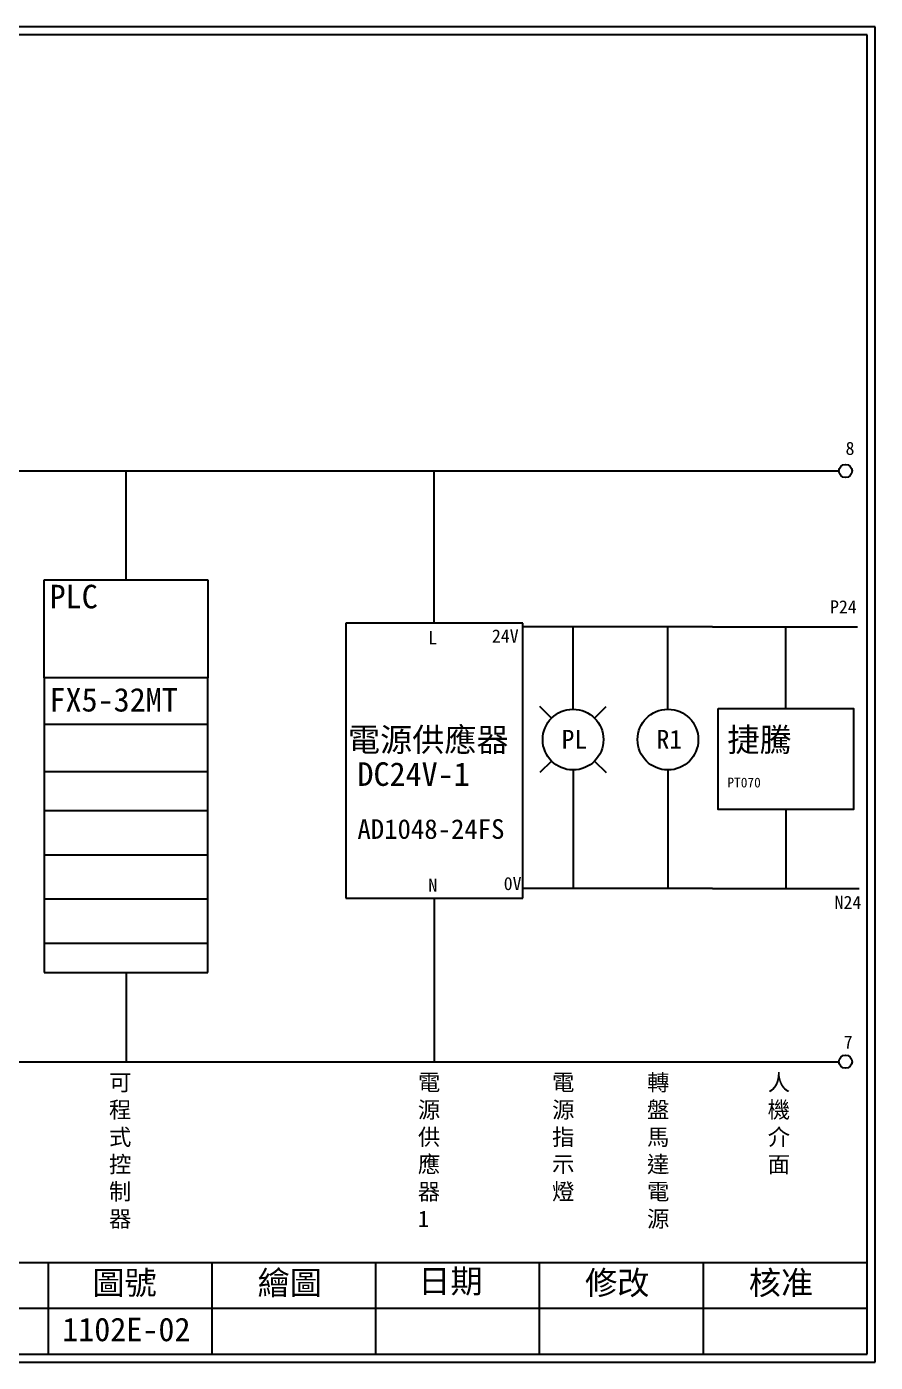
# Model space of a CAD drawing. Extents: x 10 to 297, y 3 to 207.
# Drawn here: x 167.4 to 297, y 3 to 207 of the extents above; entities that cross this region are included whole.
import ezdxf
from ezdxf.enums import TextEntityAlignment as Align

# ---------------------------------------------------------------- set-up
doc = ezdxf.new("R2010")
doc.units = 0
doc.layers.get('0').update_dxf_attribs({"linetype": 'CONTINUOUS'})
doc.layers.add('圖框層', color=7, linetype='CONTINUOUS')
doc.layers.add('標尺寸層', color=3, linetype='CONTINUOUS')
doc.styles.add('CNS', font='romanc.shx', dxfattribs={"bigfont": 'chineset.shx'})
doc.styles.add('STSL', font='kaiu.ttf')

msp = doc.modelspace()

# ---------------------------------------------------------------- linework, layer by layer
for p, q in [((48.79, 139.12), (291.46, 139.12)), ((170.12, 122.51), (195.12, 122.51)), ((170.12, 107.51), (170.12, 122.51)), ((195.12, 122.51), (195.12, 107.51)), ((243.17, 115.86), (216.17, 115.86)), ((216.17, 115.86), (216.17, 73.86)), ((243.17, 73.86), (243.17, 115.86)), ((272.14, 115.32), (243.17, 115.32)), ((250.86, 106.65), (250.86, 115.32)), ((265.34, 106.65), (265.34, 115.32)), ((195.12, 107.51), (170.12, 107.51)), ((170.12, 107.51), (170.12, 98.51)), ((195.12, 98.51), (195.12, 107.51)), ((250.86, 102.74), (250.86, 106.65)), ((265.34, 102.74), (265.34, 106.65)), ((247.58, 101.38), (245.81, 103.15)), ((254.14, 101.38), (255.91, 103.15)), ((170.22, 100.44), (195.22, 100.44)), ((170.12, 98.51), (170.12, 89.51)), ((195.12, 89.51), (195.12, 98.51)), ((247.58, 94.82), (245.81, 93.05)), ((254.14, 94.82), (255.91, 93.05)), ((170.12, 93.24), (195.12, 93.24)), ((250.86, 93.46), (250.86, 89.51)), ((265.34, 93.46), (265.34, 89.51)), ((170.12, 89.51), (170.12, 80.51)), ((195.12, 80.51), (195.12, 89.51)), ((250.86, 89.51), (250.86, 75.38)), ((265.34, 89.51), (265.34, 75.38)), ((170.12, 87.25), (195.12, 87.25)), ((170.12, 80.51), (170.12, 71.51)), ((170.12, 80.51), (195.12, 80.51)), ((195.12, 71.51), (195.12, 80.51)), ((170.12, 73.76), (195.12, 73.76)), ((216.17, 73.86), (243.17, 73.86)), ((272.14, 75.38), (243.17, 75.38)), ((170.12, 71.51), (170.12, 62.51)), ((195.12, 62.51), (195.12, 71.51)), ((170.12, 67.02), (195.12, 67.02)), ((170.12, 62.51), (195.12, 62.51)), ((52.98, 48.91), (291.46, 48.91))]:
    msp.add_line(p, q)
for centre in [(250.86, 98.1), (265.34, 98.1)]:
    msp.add_circle(centre, 4.64)
at = {"layer": '圖框層', "color": 7}
for p, q in [((297, 206.97), (10, 206.97)), ((297, 3), (297, 206.97)), ((295.75, 205.72), (11.25, 205.72)), ((295.75, 4.25), (295.75, 205.72)), ((11.25, 18.25), (295.75, 18.25)), ((170.75, 4.25), (170.75, 18.25)), ((195.75, 4.25), (195.75, 18.25)), ((220.75, 4.25), (220.75, 18.25)), ((245.75, 4.25), (245.75, 18.25)), ((270.75, 4.25), (270.75, 18.25)), ((145.75, 11.25), (295.75, 11.25)), ((11.25, 4.25), (295.75, 4.25)), ((10, 3), (297, 3))]:
    msp.add_line(p, q, dxfattribs=at)
at = {"layer": '標尺寸層', "color": 7}
for p, q in [((182.62, 122.51), (182.62, 139.12)), ((229.67, 115.86), (229.67, 139.12)), ((272.14, 115.32), (294.27, 115.32)), ((283.34, 102.85), (283.34, 115.32)), ((283.34, 87.41), (283.34, 75.38)), ((229.67, 73.86), (229.67, 48.91)), ((272.14, 75.38), (294.55, 75.38)), ((182.62, 62.51), (182.62, 48.91))]:
    msp.add_line(p, q, dxfattribs=at)
msp.add_lwpolyline([(272.99, 102.85), (293.69, 102.85), (293.69, 87.41), (272.99, 87.41)], close=True, dxfattribs=at)
for centre in [(292.46, 139.12), (292.46, 48.91)]:
    msp.add_circle(centre, 1, dxfattribs=at)

# ---------------------------------------------------------------- texts
at = {"color": 7}
for s, p in [('PL', (251.06, 98.16)), ('R1', (265.55, 98.16))]:
    msp.add_text(s, height=2.856, dxfattribs=at).set_placement(p, align=Align.MIDDLE_CENTER)
at = {"layer": '圖框層', "color": 4, "style": 'STSL'}
for s, height, p in [('8', 2, (292.46, 141.58)), ('PLC', 3.6, (170.94, 118.14)), ('P24', 2, (290.09, 117.37)), ('L', 2, (228.75, 112.66)), ('24V', 2, (238.47, 112.92)), ('FX5-32MT', 3.6, (170.92, 102.38)), ('電源供應器', 3.6, (216.48, 96.28)), ('捷騰', 3.6, (274.42, 96.28)), ('DC24V-1', 3.6, (217.94, 91.03)), ('PT070', 1.5, (274.42, 90.79)), ('AD1048-24FS', 3, (217.94, 82.94)), ('N', 2, (228.77, 74.85)), ('0V', 2, (240.27, 75.11)), ('N24', 2, (290.79, 72.24)), ('7', 2, (292.2, 50.91)), ('圖號', 3.6, (177.47, 13.34)), ('繪圖', 3.6, (202.69, 13.34)), ('日期', 3.6, (227.22, 13.59)), ('修改', 3.6, (252.69, 13.34)), ('核准', 3.6, (277.69, 13.34)), ('1102E-02', 3.6, (172.86, 6.22))]:
    msp.add_text(s, height=height, dxfattribs=at).set_placement(p)
at = {"layer": '標尺寸層', "color": 7, "char_height": 2.5, "width": 5.4243, "attachment_point": 1, "style": 'CNS'}
for s, insert in [('{\\fDFKai-SB|b0|i0|c136|p65;可程式控制器}', (180.01, 46.99)), ('{\\fDFKai-SB|b0|i0|c136|p65;電源供應器\\P1}', (227.17, 46.99)), ('{\\fDFKai-SB|b0|i0|c136|p65;電源指示燈}', (247.66, 46.99)), ('{\\fDFKai-SB|b0|i0|c136|p65;轉盤馬達電源}', (262.15, 46.99)), ('{\\fDFKai-SB|b0|i0|c136|p65;人機介面}', (280.58, 46.99))]:
    msp.add_mtext(s, dxfattribs=dict(at, insert=insert))

doc.saveas('drawing.dxf')
